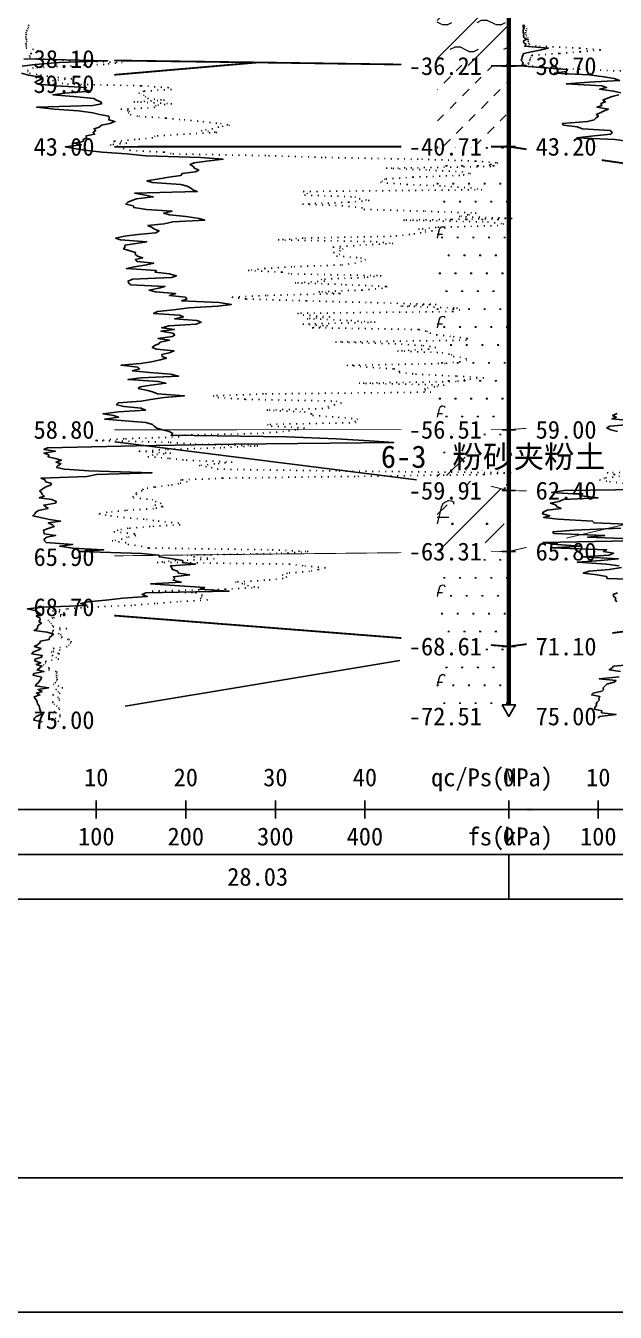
# Model space of a CAD drawing. Extents: x -37 to 3540, y -1485 to 297.
# Drawn here: x 88.9 to 154.7, y -594 to -450.4 of the extents above; entities that cross this region are included whole.
import ezdxf
from ezdxf.enums import TextEntityAlignment as Align

# ---------------------------------------------------------------- set-up
doc = ezdxf.new("R2010")
doc.units = 0
doc.linetypes.add('DOT', pattern=[6.35, 0, -6.35])
doc.layers.get('0').update_dxf_attribs({"linetype": 'CONTINUOUS'})
for name, color, linetype in [('CURVE', 200, 'CONTINUOUS'), ('FRAME', 7, 'CONTINUOUS'), ('HOLE', 41, 'CONTINUOUS'), ('RULER', 7, 'CONTINUOUS'), ('STRATUM', 241, 'CONTINUOUS')]:
    doc.layers.add(name, color=color, linetype=linetype)
doc.layers.add('HATCH', color=7, linetype='CONTINUOUS', lineweight=13)
doc.styles.add('ST', font='')
doc.styles.get('ST').set_extended_font_data('SimSun')
pattern_1 = [(82.875, (134.0034, -595.206), (0.000369, 10.000176), [0.0893, -80.5337]), (143.13, (134.1044, -595.2818), (-29.999964, 20.000054), [0.12627, -49.87373]), (172.875, (134.2816, -595.304), (-70.000246, 9.99966), [0.17857, -80.44443]), (206.565, (134.46, -595.2147), (-9.9997, -9.99969), [0.19954, -22.16046]), (243.435, (134.5493, -595.0363), (9e-06, -9.9997), [0.19954, -22.16146]), (255.964, (134.6386, -594.679), (-0.0002, -9.9995), [0.36813, -40.86287]), (255.964, (134.9486, -593.439), (-0.0002, -9.9995), [1.2784, -39.9526]), (255.964, (135.017, -593.165), (-0.0002, -9.9995), [0.28235, -40.94865]), (216.87, (135.2073, -592.9108), (-9.999982, -10.000018), [0.12627, -49.87373]), (243.435, (135.1063, -592.9865), (9e-06, -9.9997), [0.19954, -22.16146]), (206.565, (135.386, -592.8215), (-9.9997, -9.99969), [0.19954, -22.16046]), (172.875, (135.563, -592.8437), (-70.000246, 9.99966), [0.17857, -80.44443]), (143.13, (135.664, -592.9194), (-29.999964, 20.000054), [0.12627, -49.87373]), (82.875, (135.6529, -593.008), (0.000369, 10.000176), [0.0893, -80.5337]), (0, (134.508, -593.66), (0, 10), [0.89286, -9.10714]), (0, (134.863, -594), (1, 2), [0, -1.75]), (0, (134.838, -593.975), (1, 2), [0, -1.75]), (0, (134.838, -594), (1, 2), [0, -1.75]), (0, (134.813, -594), (1, 2), [0, -1.75]), (0, (134.838, -594.025), (1, 2), [0, -1.75])]

# ---------------------------------------------------------------- blocks, each defined once
blk = doc.blocks.new('Arrow')
for points in [[(-3.984779, 0.348623), (0, 0), (-3.189535, 0)], [(-3.189535, 0), (0, 0), (-3.984779, -0.348623)]]:
    blk.add_solid(points)

msp = doc.modelspace()

# ---------------------------------------------------------------- hatches: boundary and pattern name
at = {"layer": 'HATCH'}
h = msp.add_hatch(dxfattribs=at)
h.set_pattern_fill('YNNT', color=251, style=0)
h.set_pattern_definition([(45, (134.838, -594), (-2.12132, 2.12132), [10, 0]), (26.565, (135.912, -594.2536), (5.999823, 5.99981), [0.567, -12.849]), (0, (135.345, -594.2536), (0, 6), [0.567, -5.433]), (26.565, (133.2567, -594), (5.999823, 5.99981), [0.567, -12.849]), (0, (133.764, -593.7464), (0, 6), [0.567, -5.433]), (153.435, (135.345, -594.2536), (-5.999818, -5e-06), [1.134, -12.2826]), (26.565, (138.912, -591.2536), (5.999823, 5.99981), [0.567, -12.849]), (0, (138.345, -591.2536), (0, 6), [0.567, -5.433]), (26.565, (136.2567, -591), (5.999823, 5.99981), [0.567, -12.849]), (0, (136.764, -590.7464), (0, 6), [0.567, -5.433]), (153.435, (138.345, -591.2536), (-5.999818, -5e-06), [1.134, -12.2826])])
h.paths.add_polyline_path([(142.8, -438.47), (134.8, -438.18), (134.8, -454.75), (142.8, -454.87)])
h.paths.add_polyline_path([(130.73, -456.36), (140.29, -456.36), (140.29, -453.42), (130.73, -453.42)], flags=9)
h.paths.add_polyline_path([(130.73, -439.96), (140.29, -439.96), (140.29, -437.02), (130.73, -437.02)], flags=9)
h = msp.add_hatch(dxfattribs=at)
h.set_pattern_fill('NZFT', color=52, style=0)
h.set_pattern_definition([(45, (134.838, -594), (-6e-07, 6.99998), [0.9473, -8.9522]), (45, (136.238, -592.6), (-6e-07, 6.99998), [0.9869, -8.9126]), (45, (137.638, -591.2), (-6e-07, 6.99998), [1.06018, -8.8393]), (45, (139.038, -589.8), (-6e-07, 6.99998), [0.94918, -8.95032]), (45, (140.438, -588.4), (-6e-07, 6.99998), [1.0365, -8.863]), (45, (138.338, -594), (-6e-07, 6.99998), [1.01335, -8.88615]), (45, (139.738, -592.6), (-6e-07, 6.99998), [1.07896, -12.12037]), (45, (141.138, -591.2), (-6e-07, 6.99998), [0.99882, -8.90067]), (45, (135.538, -589.8), (-4e-07, 6.99998), [1.05533, -8.84416]), (45, (136.938, -588.4), (-4e-07, 6.99998), [1.0365, -8.863])])
h.paths.add_polyline_path([(142.8, -454.87), (134.8, -454.75), (134.8, -463.87), (142.8, -463.87)])
h.paths.add_polyline_path([(130.73, -465.36), (140.29, -465.36), (140.29, -462.42), (130.73, -462.42)], flags=9)
h.paths.add_polyline_path([(130.73, -456.36), (140.29, -456.36), (140.29, -453.42), (130.73, -453.42)], flags=9)
h = msp.add_hatch(dxfattribs=at)
h.set_pattern_fill('FS', color=142, style=0)
h.set_pattern_definition(pattern_1)
h.paths.add_polyline_path([(142.8, -463.87), (134.8, -463.87), (134.8, -495.47), (142.8, -495.47)])
h.paths.add_polyline_path([(130.73, -496.96), (140.29, -496.96), (140.29, -494.02), (130.73, -494.02)], flags=9)
h.paths.add_polyline_path([(130.73, -465.36), (140.29, -465.36), (140.29, -462.42), (130.73, -462.42)], flags=9)
h = msp.add_hatch(dxfattribs=at)
h.set_pattern_fill('FS', color=142, style=0)
h.set_pattern_definition(pattern_1)
h.paths.add_polyline_path([(142.8, -495.47), (134.8, -495.47), (134.8, -500.33), (142.8, -502.27)])
h.paths.add_polyline_path([(130.73, -503.76), (140.29, -503.76), (140.29, -500.82), (130.73, -500.82)], flags=9)
h.paths.add_polyline_path([(130.73, -496.96), (140.29, -496.96), (140.29, -494.02), (130.73, -494.02)], flags=9)
h = msp.add_hatch(dxfattribs=at)
h.set_pattern_fill('SZFT', color=142, scale=2.2, style=0)
h.set_pattern_definition([(45, (134.838, -594), (-2e-06, 15.4), [4.3383, -17.4406]), (45, (141.026, -587.777), (-2e-06, 15.4), [4.386, -17.3928]), (45, (145.986, -582.819), (-2e-06, 15.4), [3.99, -17.789]), (26.565, (134.838, -586.3), (15.4, 15.4), [0.2123, -34.2231]), (36.87, (136.378, -584.76), (15.4, 15.4), [0.435, -76.565]), (315, (142.538, -578.653), (15.4, 3e-06), [0.0727, -21.7062]), (26.565, (142.538, -594), (15.4, 15.4), [0.3184, -34.117]), (26.565, (144.078, -592.46), (15.4, 15.4), [0.2316, -34.2038]), (90, (144.848, -591.69), (-15.4, -1e-06), [0.0633, -15.3367]), (26.565, (145.618, -590.92), (15.4, 15.4), [0.2002, -68.6707]), (36.87, (147.158, -589.38), (15.4, 15.4), [0.2435, -76.7565]), (45, (148.698, -587.84), (-5e-07, 15.4), [0.24, -21.5388]), (315, (150.049, -586.195), (15.4, 3e-06), [0.0727, -21.7062]), (36.87, (137.918, -583.22), (15.4, 15.4), [0.2249, -76.7751]), (53.13, (139.458, -581.68), (30.8, 46.2), [0.2956, -76.7044]), (53.13, (140.998, -580.14), (30.8, 46.2), [0.2777, -76.7223])])
h.paths.add_polyline_path([(142.8, -495.47), (134.8, -495.47), (134.8, -500.33), (142.8, -502.27)])
h.paths.add_polyline_path([(130.73, -503.76), (140.29, -503.76), (140.29, -500.82), (130.73, -500.82)], flags=9)
h.paths.add_polyline_path([(130.73, -496.96), (140.29, -496.96), (140.29, -494.02), (130.73, -494.02)], flags=9)
h = msp.add_hatch(dxfattribs=at)
h.set_pattern_fill('FZNT', color=32, style=0)
h.set_pattern_definition([(45, (134.838, -594), (-4.24264, 4.24264), [10, 0]), (45, (135.899, -597.182), (-2.12132, 6.36396), [3, -3])])
h.paths.add_polyline_path([(142.8, -502.27), (134.8, -500.33), (134.8, -509.15), (142.8, -509.07)])
h.paths.add_polyline_path([(130.73, -510.56), (140.29, -510.56), (140.29, -507.62), (130.73, -507.62)], flags=9)
h.paths.add_polyline_path([(130.73, -503.76), (140.29, -503.76), (140.29, -500.82), (130.73, -500.82)], flags=9)
h = msp.add_hatch(dxfattribs=at)
h.set_pattern_fill('FS', color=32, scale=2.2, style=0)
h.set_pattern_definition([(82.875, (133.0018, -596.6533), (0.00081, 22.00039), [0.1964, -177.1742]), (143.13, (133.224, -596.82), (-65.99992, 44.00012), [0.2778, -109.7222]), (172.875, (133.614, -596.8687), (-154.00054, 21.99925), [0.3929, -176.9777]), (206.565, (134.007, -596.672), (-21.9994, -21.9993), [0.439, -48.753]), (243.435, (134.203, -596.28), (2e-05, -21.9993), [0.439, -48.7552]), (255.964, (134.399, -595.494), (-0.00044, -21.9989), [0.81, -89.8983]), (255.964, (135.0813, -592.7656), (-0.00044, -21.9989), [2.8124, -87.8958]), (255.964, (135.232, -592.163), (-0.00044, -21.9989), [0.6212, -90.087]), (216.87, (135.6506, -591.6037), (-21.99996, -22.00004), [0.2778, -109.7222]), (243.435, (135.428, -591.77), (2e-05, -21.9993), [0.439, -48.7552]), (206.565, (136.043, -591.407), (-21.9994, -21.9993), [0.439, -48.753]), (172.875, (136.433, -591.456), (-154.00054, 21.99925), [0.3929, -176.9777]), (143.13, (136.6553, -591.6228), (-65.99992, 44.00012), [0.2778, -109.7222]), (82.875, (136.631, -591.8177), (0.00081, 22.00039), [0.1964, -177.1742]), (0, (134.113, -593.252), (0, 22), [1.9643, -20.0357]), (0, (134.893, -594), (2.2, 4.4), [0, -3.85]), (0, (134.838, -593.945), (2.2, 4.4), [0, -3.85]), (0, (134.838, -594), (2.2, 4.4), [0, -3.85]), (0, (134.783, -594), (2.2, 4.4), [0, -3.85]), (0, (134.838, -594.055), (2.2, 4.4), [0, -3.85])])
h.paths.add_polyline_path([(142.8, -502.27), (134.8, -500.33), (134.8, -509.15), (142.8, -509.07)])
h.paths.add_polyline_path([(130.73, -510.56), (140.29, -510.56), (140.29, -507.62), (130.73, -507.62)], flags=9)
h.paths.add_polyline_path([(130.73, -503.76), (140.29, -503.76), (140.29, -500.82), (130.73, -500.82)], flags=9)
h = msp.add_hatch(dxfattribs=at)
h.set_pattern_fill('FS', color=142, style=0)
h.set_pattern_definition(pattern_1)
h.paths.add_polyline_path([(142.8, -509.07), (134.8, -509.15), (134.8, -519.04), (142.8, -519.67)])
h.paths.add_polyline_path([(130.73, -521.16), (140.29, -521.16), (140.29, -518.22), (130.73, -518.22)], flags=9)
h.paths.add_polyline_path([(130.73, -510.56), (140.29, -510.56), (140.29, -507.62), (130.73, -507.62)], flags=9)
h = msp.add_hatch(dxfattribs=at)
h.set_pattern_fill('FS', color=142, style=0)
h.set_pattern_definition(pattern_1)
h.paths.add_polyline_path([(142.8, -519.67), (134.8, -519.04), (134.8, -527.47), (142.8, -527.47), (142.05, -526.17), (142.8, -526.17)])
h.paths.add_polyline_path([(130.73, -528.95), (140.28, -528.95), (140.28, -526.04), (130.73, -526.04)], flags=9)
h.paths.add_polyline_path([(130.73, -521.16), (140.29, -521.16), (140.29, -518.22), (130.73, -518.22)], flags=9)

# ---------------------------------------------------------------- linework, layer by layer
at = {"layer": 'CURVE', "color": 100, "linetype": 'DOT', "ltscale": 0.1}
for points in [[(89.19, -450.28), (89.15, -450.48), (89.13, -450.68), (89.01, -450.88), (88.88, -451.08), (88.9, -451.28), (88.88, -451.48), (88.88, -451.68), (88.93, -451.88), (88.96, -452.08), (88.88, -452.28), (88.9, -452.48), (88.89, -452.68), (88.89, -452.88), (90.15, -453.08), (90.24, -453.28), (89.43, -453.48), (89.26, -453.68), (89.28, -453.88), (90.03, -454.08), (94.55, -454.28), (99.64, -454.48), (97.61, -454.68), (93.12, -454.88), (89.72, -455.08), (89.09, -455.28), (89.05, -455.48), (89.29, -455.68), (90.5, -455.88), (91.72, -456.08), (93.99, -456.28), (91.94, -456.48), (91.45, -456.68), (93.52, -456.88), (101.74, -457.08), (104.76, -457.28), (105.12, -457.48), (102.04, -457.68), (101.48, -457.88), (102.02, -458.08), (102.2, -458.28), (102.45, -458.48), (104.35, -458.68), (100.93, -458.88), (105.16, -459.08), (103.38, -459.28), (103.27, -459.48), (99.48, -459.68), (100.45, -459.88), (100.29, -460.08), (100.53, -460.28), (101.47, -460.48), (104.51, -460.68), (106.53, -460.88), (108.64, -461.08), (110.59, -461.28), (111.62, -461.48), (110.42, -461.68), (109.74, -461.88), (108.45, -462.08), (110.18, -462.28), (106.58, -462.48), (103.3, -462.68), (103.05, -462.88), (101.06, -463.08), (98.66, -463.28), (100.15, -463.48), (98.29, -463.68), (99.65, -463.88), (99.74, -464.08), (100.48, -464.28), (104.29, -464.48), (105.28, -464.68), (115.97, -464.88), (122.29, -465.08), (133.08, -465.28), (139.1, -465.48), (141.58, -465.68), (140.64, -465.88), (140.78, -466.08), (129.12, -466.28), (133.9, -466.48), (137.57, -466.68), (138.54, -466.88), (137.34, -467.08), (132.12, -467.28), (129.01, -467.48), (128.71, -467.68), (128.46, -467.88), (131.41, -468.08), (135.61, -468.28), (138.53, -468.48), (139.8, -468.68), (119.85, -468.88), (120.32, -469.08), (120, -469.28), (125.59, -469.48), (126.09, -469.68), (127.2, -469.88), (124.91, -470.08), (119.77, -470.28), (124.17, -470.48), (126.37, -470.68), (126.62, -470.88), (133.41, -471.08), (139.14, -471.28), (138.26, -471.48), (137.25, -471.68), (143.17, -471.88), (131.04, -472.08), (140.44, -472.28), (142.24, -472.48), (141.59, -472.68), (134.69, -472.88), (132.72, -473.08), (134.28, -473.28), (133.02, -473.48), (131.75, -473.68), (129.66, -473.88), (119.84, -474.08), (117.04, -474.28), (128, -474.48), (129.86, -474.68), (126.25, -474.88), (123.16, -475.08), (124.32, -475.28), (124, -475.48), (123.24, -475.68), (123.95, -475.88), (123.57, -476.08), (126.25, -476.28), (126.81, -476.48), (126.37, -476.68), (125.7, -476.88), (124.06, -477.08), (118.58, -477.28), (115.58, -477.48), (113.69, -477.68), (117.46, -477.88), (118.49, -478.08), (128.54, -478.28), (126.74, -478.48), (121.85, -478.68), (122.25, -478.88), (118.93, -479.08), (124.56, -479.28), (129.21, -479.48), (128.7, -479.68), (126.41, -479.88), (121.59, -480.08), (124.02, -480.28), (115.69, -480.48), (111.86, -480.68), (113.49, -480.88), (120.17, -481.08), (127.37, -481.28), (134.69, -481.48), (130.73, -481.68), (136.98, -481.88), (137.35, -482.08), (136.55, -482.28), (119.21, -482.48), (119.82, -482.68), (122.82, -482.88), (120.27, -483.08), (125.17, -483.28), (127.87, -483.48), (119.8, -483.68), (122.54, -483.88), (120.85, -484.08), (132.76, -484.28), (133.64, -484.48), (134, -484.68), (134.74, -484.88), (136.6, -485.08), (138.22, -485.28), (138.08, -485.48), (123.45, -485.68), (130.07, -485.88), (133.22, -486.08), (134.64, -486.28), (133.86, -486.48), (130.37, -486.68), (135.35, -486.88), (136.38, -487.08), (136.59, -487.28), (138, -487.48), (138.12, -487.68), (137.37, -487.88), (135.71, -488.08), (124.73, -488.28), (126.88, -488.48), (129.97, -488.68), (130.57, -488.88), (130.56, -489.08), (132.39, -489.28), (136.97, -489.48), (140.01, -489.68), (137.9, -489.88), (136.94, -490.08), (126.08, -490.28), (135.58, -490.48), (134.53, -490.68), (133.45, -490.88), (133.42, -491.08), (134.11, -491.28), (115.41, -491.48), (109.79, -491.68), (110.31, -491.88), (113.38, -492.08), (123.51, -492.28), (124.12, -492.48), (123.35, -492.68), (122.59, -492.88), (122.75, -493.08), (115.78, -493.28), (119.96, -493.48), (120.75, -493.68), (120.89, -493.88), (123.75, -494.08), (125.91, -494.28), (125.59, -494.48), (125.77, -494.68), (115.85, -494.88), (116.28, -495.08), (119.98, -495.28), (119.02, -495.48), (117.65, -495.68), (114.79, -495.88), (106.45, -496.08), (105.99, -496.28), (99.83, -496.48), (96.66, -496.68), (105, -496.88), (107.77, -497.08), (114.76, -497.28), (110.66, -497.48), (104.55, -497.68), (101.5, -497.88), (105.04, -498.08), (103.08, -498.28), (102.5, -498.48), (104.91, -498.68), (106.78, -498.88), (111.9, -499.08), (109.96, -499.28), (108.21, -499.48), (109.57, -499.68), (110.25, -499.88), (123.87, -500.08), (143.05, -500.28), (140, -500.48), (125.63, -500.68), (110.83, -500.88), (106.14, -501.08), (106.9, -501.28), (105.95, -501.48), (104.83, -501.68), (103.23, -501.88), (101.97, -502.08), (101.85, -502.28), (101.18, -502.48), (101.25, -502.68), (100.8, -502.88), (100.88, -503.08), (102.98, -503.28), (103.32, -503.48), (103.96, -503.68), (103.27, -503.88), (104.22, -504.08), (103.14, -504.28), (99.98, -504.48), (97.94, -504.68), (97.01, -504.88), (98.33, -505.08), (99.78, -505.28), (102.33, -505.48), (103.64, -505.68), (105.87, -505.88), (106.1, -506.08), (102.75, -506.28), (100.28, -506.48), (99.17, -506.68), (98.69, -506.88), (101.01, -507.08), (101.14, -507.28), (100.2, -507.48), (99.62, -507.68), (98.49, -507.88), (100, -508.08), (100.27, -508.28), (101.75, -508.48), (102.61, -508.68), (116.38, -508.88), (120.4, -509.08), (116.94, -509.28), (106.87, -509.48), (107.63, -509.68), (109.91, -509.88), (105.62, -510.08), (103.55, -510.28), (118.27, -510.48), (120.01, -510.68), (122.33, -510.88), (121.54, -511.08), (120.56, -511.28), (118.07, -511.48), (117.51, -511.68), (118.01, -511.88), (117.6, -512.08), (115.54, -512.28), (112.27, -512.48), (113.25, -512.68), (113.62, -512.88), (114.89, -513.08), (111.16, -513.28), (102.96, -513.48), (107.81, -513.68), (108.53, -513.88), (108.56, -514.08), (108.35, -514.28), (109.16, -514.48), (105.82, -514.68), (103.31, -514.88), (100.69, -515.08), (95.81, -515.28), (93.42, -515.48), (91.83, -515.68), (93.17, -515.88), (92.78, -516.08), (92.78, -516.28), (91.88, -516.48), (91.33, -516.68), (91.46, -516.88), (91.65, -517.08), (91.84, -517.28), (91.88, -517.48), (93.46, -517.68), (91.92, -517.88), (91.77, -518.08), (92.72, -518.28), (92.88, -518.48), (92.81, -518.68), (93.65, -518.88), (93.93, -519.08), (93.89, -519.28), (93.71, -519.48), (93.48, -519.68), (91.92, -519.88), (92.71, -520.08), (91.68, -520.28), (92.62, -520.48), (91.78, -520.68), (92.2, -520.88), (92.55, -521.08), (91.1, -521.28), (91.1, -521.48), (90.9, -521.68), (90.64, -521.88), (91.52, -522.08), (91.41, -522.28), (92.34, -522.48), (92.29, -522.68), (92.29, -522.88), (92.3, -523.08), (92.36, -523.28), (92.37, -523.48), (92.2, -523.68), (91.94, -523.88), (92.44, -524.08), (93, -524.28), (92.21, -524.48), (92.45, -524.68), (92.69, -524.88), (91.85, -525.08), (92.43, -525.28), (92.55, -525.48), (92.67, -525.68), (91.82, -525.88), (91.99, -526.08), (92.3, -526.28), (92.5, -526.48), (92.65, -526.68), (92.02, -526.88), (92.21, -527.08), (92.68, -527.28), (92.72, -527.48), (92.22, -527.68), (91.73, -527.88), (92.73, -528.08)], [(144.49, -450.27), (144.53, -450.47), (144.82, -450.67), (144.75, -450.87), (144.68, -451.07), (144.69, -451.27), (144.74, -451.47), (144.89, -451.67), (144.94, -451.87), (144.97, -452.07), (145.03, -452.27), (145.05, -452.47), (146.22, -452.67), (150.71, -452.87), (153.08, -453.07), (150.77, -453.27), (148.42, -453.47), (145.4, -453.67), (145.25, -453.87), (145.18, -454.07), (145.17, -454.27), (144.97, -454.47), (145, -454.67), (145.41, -454.87), (147, -455.07), (151.53, -455.27), (156.44, -455.47)], [(177.26, -500.07), (153.8, -500.27), (154.6, -500.47), (155.18, -500.67), (153.5, -500.87), (152.94, -501.07), (154.05, -501.27), (155.97, -501.47)]]:
    msp.add_lwpolyline(points, dxfattribs=at)
at = {"layer": 'CURVE', "color": 30, "linetype": 'Continuous'}
for points in [[(144.41, -450.27), (144.41, -450.47), (144.5, -450.67), (144.41, -450.87), (144.41, -451.07), (144.47, -451.27), (144.45, -451.47), (144.48, -451.67), (144.83, -451.87), (144.43, -452.07), (144.5, -452.27), (144.74, -452.47), (144.56, -452.67), (147.22, -452.87), (146.44, -453.07), (145.33, -453.27), (144.5, -453.47), (144.38, -453.67), (144.3, -453.87), (144.25, -454.07), (144.2, -454.27), (144.39, -454.47), (144.33, -454.67), (144.52, -454.87), (146.79, -455.07), (149.37, -455.27), (149.22, -455.47), (147.87, -455.67), (151.78, -455.87), (153.43, -456.07), (154.56, -456.27), (155.17, -456.47), (151.73, -456.67), (149.23, -456.87), (153.21, -457.07), (153.72, -457.27), (152.94, -457.47), (154.5, -457.67), (155.31, -457.87)], [(88.63, -454.08), (98, -454.28), (92.59, -454.48), (89.91, -454.68), (88.45, -454.88)], [(88.37, -455.68), (89.18, -455.88), (90.26, -456.08), (90.7, -456.28), (90.26, -456.48), (89.88, -456.68), (90.19, -456.88), (92.27, -457.08), (95.61, -457.28), (95.35, -457.48), (96.12, -457.68), (93.22, -457.88), (91.89, -458.08), (94.19, -458.28), (96.45, -458.48), (96.76, -458.68), (97.25, -458.88), (97.33, -459.08), (96.34, -459.28), (90.08, -459.48), (92.04, -459.68), (94.74, -459.88), (96.34, -460.08), (97.09, -460.28), (98.15, -460.48), (98.18, -460.68), (98.13, -460.88), (98.82, -461.08), (98.23, -461.28), (97.3, -461.48), (97.07, -461.68), (96.49, -461.88), (96.65, -462.08), (96.37, -462.28), (96.54, -462.48), (95.6, -462.68), (95.65, -462.88), (95.25, -463.08), (95.26, -463.28), (94.21, -463.48), (95.07, -463.68), (93.27, -463.88), (94.27, -464.08), (95.41, -464.28), (97.4, -464.48), (100.09, -464.68), (102.26, -464.88), (108.42, -465.08), (110.9, -465.28), (109.03, -465.48), (107.66, -465.68), (107.2, -465.88), (107.57, -466.08), (107.7, -466.28), (108.17, -466.48), (107.81, -466.68), (106.31, -466.88), (106.18, -467.08), (104.84, -467.28), (103.74, -467.48), (102.38, -467.68), (102.99, -467.88), (106.19, -468.08), (106.87, -468.28), (107.24, -468.48), (107.53, -468.68), (108.01, -468.88), (101.02, -469.08), (102.18, -469.28), (103.09, -469.48), (101.22, -469.68), (100.7, -469.88), (100.26, -470.08), (100.02, -470.28), (100.88, -470.48), (100.92, -470.68), (102.35, -470.88), (105.2, -471.08), (104.26, -471.28), (104.9, -471.48), (106.76, -471.68), (108.22, -471.88), (108.85, -472.08), (105.27, -472.28), (104.31, -472.48), (102.5, -472.68), (102.99, -472.88), (103.24, -473.08), (103.74, -473.28), (103.37, -473.48), (101.36, -473.68), (99.88, -473.88), (98.88, -474.08), (99.44, -474.28), (102.37, -474.48), (101.19, -474.68), (99.93, -474.88), (99.93, -475.08), (99.79, -475.28), (100.37, -475.48), (101.1, -475.68), (101.08, -475.88), (101.34, -476.08), (101.93, -476.28), (101.11, -476.48), (101.29, -476.68), (103.15, -476.88), (102.35, -477.08), (100.99, -477.28), (100.1, -477.48), (103.41, -477.68), (103.3, -477.88), (104.88, -478.08), (105.69, -478.28), (105.13, -478.48), (100.77, -478.68), (100.28, -478.88), (100.33, -479.08), (100.58, -479.28), (104.4, -479.48), (103.7, -479.68), (102.63, -479.88), (103.35, -480.08), (105.59, -480.28), (104.9, -480.48), (106.69, -480.68), (106.84, -480.88), (106.25, -481.08), (110.45, -481.28), (111.82, -481.48), (110.28, -481.68), (107.08, -481.88), (105.37, -482.08), (103.58, -482.28), (103.13, -482.48), (106.04, -482.68), (106.47, -482.88), (105.49, -483.08), (107.95, -483.28), (108.44, -483.48), (107.89, -483.68), (104.86, -483.88), (104.05, -484.08), (105.45, -484.28), (103.95, -484.48), (105.28, -484.68), (105.5, -484.88), (105.26, -485.08), (103.62, -485.28), (104.92, -485.48), (103.88, -485.68), (103.73, -485.88), (103.22, -486.08), (102.99, -486.28), (103.45, -486.48), (105.42, -486.68), (104.88, -486.88), (104.07, -487.08), (104.08, -487.28), (104.56, -487.48), (103.86, -487.68), (102.91, -487.88), (101.68, -488.08), (99.5, -488.28), (101.37, -488.48), (101.56, -488.68), (100.76, -488.88), (102.67, -489.08), (105.06, -489.28), (105.93, -489.48), (101.73, -489.68), (100.29, -489.88), (103.66, -490.08), (104.51, -490.28), (102.83, -490.48), (101.62, -490.68), (101.41, -490.88), (102.5, -491.08), (103.14, -491.28), (103.57, -491.48), (106.58, -491.68), (104.3, -491.88), (102.82, -492.08), (101.76, -492.28), (99.19, -492.48), (99, -492.68), (99.84, -492.88), (101.75, -493.08), (102.24, -493.28), (99.21, -493.48), (97.5, -493.68), (98.65, -493.88), (99.22, -494.08), (97.67, -494.28), (99.94, -494.48), (102.28, -494.68), (103.02, -494.88), (103.18, -495.08), (103.48, -495.28), (104.14, -495.48), (104.87, -495.68), (105.27, -495.88), (105.08, -496.08), (117.98, -496.28), (123.52, -496.48), (126.64, -496.68), (129.95, -496.88), (112.09, -497.08), (101.2, -497.28), (91.3, -497.48), (90.89, -497.68), (92.17, -497.88), (90.88, -498.08), (91.43, -498.28), (91.35, -498.48), (92.14, -498.68), (92.83, -498.88), (92.25, -499.08), (92.78, -499.28), (92.46, -499.48), (92.3, -499.68), (93.17, -499.88), (95.9, -500.08), (102.97, -500.28), (96.74, -500.48), (95.68, -500.68), (90.57, -500.88), (91, -501.08), (91.11, -501.28), (91.72, -501.48), (91.61, -501.68), (91.01, -501.88), (90.77, -502.08), (90.42, -502.28), (90.58, -502.48), (90.68, -502.68), (90.92, -502.88), (90.36, -503.08), (91.77, -503.28), (92.27, -503.48), (92.16, -503.68), (90.86, -503.88), (91.09, -504.08), (91.35, -504.28), (90.29, -504.48), (89.97, -504.68), (89.86, -504.88), (89.63, -505.08), (90.5, -505.28), (91.52, -505.48), (92.74, -505.68), (91.37, -505.88), (91.84, -506.08), (92.04, -506.28), (91.46, -506.48), (90.85, -506.68), (90.88, -506.88), (90.91, -507.08), (92.18, -507.28), (91.2, -507.48), (90.92, -507.68), (90.95, -507.88), (91.13, -508.08), (94.1, -508.28), (92.65, -508.48), (94.08, -508.68), (97.54, -508.88), (94.82, -509.08), (101.82, -509.28), (103.7, -509.48), (103.79, -509.68), (105.23, -509.88), (106.41, -510.08), (106.35, -510.28), (107.82, -510.48), (105.02, -510.68), (105.17, -510.88), (105.23, -511.08), (105.81, -511.28), (105.9, -511.48), (107.17, -511.68), (105.32, -511.88), (105.49, -512.08), (105.31, -512.28), (106.22, -512.48), (102.79, -512.68), (105.47, -512.88), (108.84, -513.08), (108.3, -513.28), (111.57, -513.48), (102.26, -513.68), (101.85, -513.88), (102.43, -514.08), (99.7, -514.28), (98.15, -514.48), (95.83, -514.68), (94.98, -514.88), (95.71, -515.08), (90.76, -515.28), (89.05, -515.48), (90.03, -515.68), (90.25, -515.88), (90.53, -516.08), (90.02, -516.28), (90.42, -516.48), (90.46, -516.68), (90.32, -516.88), (90.6, -517.08), (90.28, -517.28), (90.16, -517.48), (90.17, -517.68), (89.79, -517.88), (91.24, -518.08), (91.96, -518.28), (91.72, -518.48), (91.51, -518.68), (91.48, -518.88), (90.5, -519.08), (90.42, -519.28), (90.16, -519.48), (89.81, -519.68), (90.56, -519.88), (90.25, -520.08), (89.71, -520.28), (89.53, -520.48), (90.7, -520.68), (90.63, -520.88), (89.9, -521.08), (89.86, -521.28), (90.53, -521.48), (90.03, -521.68), (90.65, -521.88), (90.39, -522.08), (90.12, -522.28), (90.88, -522.48), (89.76, -522.68), (89.68, -522.88), (90.61, -523.08), (90.56, -523.28), (90.41, -523.48), (90.29, -523.68), (90.06, -523.88), (89.94, -524.08), (91.41, -524.28), (90.23, -524.48), (90.68, -524.68), (90.05, -524.88), (90.43, -525.08), (89.8, -525.28), (89.92, -525.48), (90.04, -525.68), (90.14, -525.88), (90.18, -526.08), (90.35, -526.28), (90.39, -526.48), (90.43, -526.68), (90.51, -526.88), (90.57, -527.08), (90.54, -527.28), (90, -527.48), (89.83, -527.68), (89.75, -527.88), (90.69, -528.08)], [(155.11, -458.07), (154.34, -458.27), (153.84, -458.47), (153.31, -458.67), (153.6, -458.87), (153.09, -459.07), (153.2, -459.27), (152.65, -459.47), (153.92, -459.67), (153.47, -459.87), (153.08, -460.07), (152.58, -460.27), (152.82, -460.47), (152.55, -460.67), (152.34, -460.87), (151.61, -461.07), (148.8, -461.27), (148.93, -461.47), (150.43, -461.67), (151.02, -461.87), (154.14, -462.07), (154.35, -462.27), (154.19, -462.47), (152.32, -462.67), (150.41, -462.87), (154.68, -463.07), (155.95, -463.27)], [(154.89, -493.67), (154.39, -493.87), (154.8, -494.07), (154.33, -494.27), (156.6, -494.47)], [(156.76, -494.87), (154.08, -495.07), (153.75, -495.27), (154.18, -495.47), (154.95, -495.67)], [(163.28, -502.07), (149, -502.27), (147.59, -502.47), (150.63, -502.67), (150.96, -502.87), (152.78, -503.07), (148.91, -503.27), (148.4, -503.47), (147.45, -503.67), (148, -503.87), (148.19, -504.07), (148.64, -504.27), (147.07, -504.47), (146.64, -504.67), (146.57, -504.87), (147.37, -505.07), (146.68, -505.27), (148.31, -505.47), (152.16, -505.67), (152.32, -505.87), (156.96, -506.07)], [(155.33, -506.47), (150.1, -506.67), (147.73, -506.87), (147.85, -507.07), (153.51, -507.27), (151.6, -507.47), (156.52, -507.67)], [(156.3, -507.87), (146.62, -508.07), (148.14, -508.27), (150.86, -508.47), (147.65, -508.67), (153.72, -508.87), (153.37, -509.07), (154.5, -509.27), (154.03, -509.47), (151.11, -509.67), (155.02, -509.87), (153.09, -510.07), (150.46, -510.27), (153.7, -510.47), (155.12, -510.67)], [(155.4, -510.87), (154.01, -511.07), (151.76, -511.27), (151.12, -511.47), (152.67, -511.67), (153.7, -511.87), (153.78, -512.07), (159.58, -512.27)], [(154.93, -513.67), (154.46, -513.87), (154.48, -514.07), (154.74, -514.27), (154.69, -514.47), (154.86, -514.67)], [(156.62, -521.67), (154.48, -521.87), (154.33, -522.07), (154.02, -522.27), (155.29, -522.47)], [(155.13, -523.07), (152.91, -523.27), (154.79, -523.47), (154.58, -523.67), (153.77, -523.87), (153.57, -524.07), (153.36, -524.27), (153.39, -524.47), (153.2, -524.67), (152.21, -524.87), (152.05, -525.07), (152.97, -525.27), (152.84, -525.47), (152.88, -525.67), (152.67, -525.87), (152.56, -526.07), (152.6, -526.27), (152.43, -526.47), (152.39, -526.67), (153.2, -526.87), (153.17, -527.07), (154.79, -527.27), (152.95, -527.47), (152.8, -527.67)]]:
    msp.add_lwpolyline(points, dxfattribs=at)
at = {"layer": 'FRAME', "linetype": 'Continuous'}
msp.add_line((-17.39, -579), (534.84, -579), dxfattribs=at)
at = {"layer": 'FRAME', "color": 245, "linetype": 'Continuous'}
for p, q in [((-37.39, -594), (678.45, -594)), ((701.72, -594), (-37.39, -594))]:
    msp.add_line(p, q, dxfattribs=at)
at = {"layer": 'HOLE', "linetype": 'Continuous', "const_width": 0.5}
msp.add_lwpolyline([(142.8, -377.47), (142.8, -526.17)], dxfattribs=at)
at = {"layer": 'HOLE', "linetype": 'Continuous'}
for points in [[(142.05, -454.87), (143.55, -454.87)], [(142.05, -463.87), (143.55, -463.87)], [(142.05, -495.47), (143.55, -495.47)], [(142.05, -502.27), (143.55, -502.27)], [(142.05, -509.07), (143.55, -509.07)], [(142.05, -519.67), (143.55, -519.67)]]:
    msp.add_lwpolyline(points, dxfattribs=at)
msp.add_lwpolyline([(142.05, -526.17), (143.55, -526.17), (142.8, -527.47)], close=True, dxfattribs=at)
at = {"layer": 'RULER', "linetype": 'Continuous'}
for points in [[(96.73, -537.88), (96.73, -536.88)], [(106.73, -537.88), (106.73, -536.88)], [(116.73, -537.88), (116.73, -536.88)], [(126.73, -537.88), (126.73, -536.88)], [(142.8, -537.88), (142.8, -536.88)], [(152.8, -537.88), (152.8, -536.88)], [(86.73, -537.88), (146.73, -537.88)], [(96.73, -537.88), (96.73, -538.88)], [(106.73, -537.88), (106.73, -538.88)], [(116.73, -537.88), (116.73, -538.88)], [(126.73, -537.88), (126.73, -538.88)], [(142.8, -537.88), (192.8, -537.88)], [(142.8, -537.88), (142.8, -538.88)], [(152.8, -537.88), (152.8, -538.88)], [(86.73, -542.88), (142.8, -542.88), (142.8, -547.88), (86.73, -547.88)], [(142.8, -542.88), (198.95, -542.88), (198.95, -547.88), (142.8, -547.88)]]:
    msp.add_lwpolyline(points, dxfattribs=at)
at = {"layer": 'STRATUM', "linetype": 'Continuous'}
for points, const_width in [([(98.73, -454.25), (114.76, -454.47), (130.8, -454.7)], 0.2), ([(98.73, -455.85), (100.74, -455.68), (114.76, -454.47)], 0.2), ([(140.8, -454.84), (142.8, -454.87), (144.8, -454.82)], 0.2), ([(98.73, -463.88), (114.76, -463.87), (130.8, -463.87)], 0.2), ([(140.8, -463.87), (142.8, -463.87), (144.8, -464.16)], 0.2), ([(153.17, -465.37), (170.87, -467.93), (188.57, -470.48)], 0.2), ([(98.73, -495.48), (114.76, -495.47), (130.8, -495.47)], 0.1), ([(140.8, -495.47), (142.8, -495.47), (144.8, -495.31)], 0.1), ([(140.8, -501.78), (142.8, -502.27), (144.8, -502.29)], 0.1), ([(149.23, -507.57), (156.83, -505.8), (170.87, -502.52)], 0.1), ([(98.73, -509.55), (114.76, -509.37), (130.8, -509.2)], 0.1), ([(140.8, -509.09), (142.8, -509.07), (144.8, -508.6)], 0.1), ([(154.36, -518.17), (170.87, -516.02), (187.38, -513.88)], 0.2), ([(98.73, -516.22), (114.76, -517.47), (130.8, -518.73)], 0.2), ([(140.8, -519.51), (142.8, -519.67), (144.8, -519.41)], 0.2)]:
    msp.add_lwpolyline(points, dxfattribs=dict(at, const_width=const_width))
at = {"layer": 'STRATUM'}
for points in [[(132.48, -501.08), (98.8, -496.81)], [(99.97, -526.33), (130.62, -521.22)]]:
    msp.add_lwpolyline(points, dxfattribs=at)

# ---------------------------------------------------------------- block references
at = {"layer": 'RULER', "xscale": 0.5, "yscale": 0.5, "zscale": 0.5}
msp.add_blockref('Arrow', (146.73, -537.88), dxfattribs=at)

# ---------------------------------------------------------------- texts
at = {"layer": 'HOLE', "style": 'ST'}
for s, p in [('38.10', (89.73, -454.08)), ('38.70', (145.8, -454.87)), ('39.50', (89.73, -456.88)), ('43.00', (89.73, -463.88)), ('43.20', (145.8, -463.87)), ('58.80', (89.73, -495.48)), ('59.00', (145.8, -495.47)), ('62.40', (145.8, -502.27)), ('65.80', (145.8, -509.07)), ('65.90', (89.73, -509.68)), ('68.70', (89.73, -515.28)), ('71.10', (145.8, -519.67)), ('75.00', (89.73, -527.88)), ('75.00', (145.8, -527.47))]:
    msp.add_text(s, height=2, dxfattribs=at).set_placement(p, align=Align.MIDDLE_LEFT)
for s, p in [('-36.21', (139.8, -454.87)), ('-40.71', (139.8, -463.87)), ('-56.51', (139.8, -495.47)), ('-59.91', (139.8, -502.27)), ('-63.31', (139.8, -509.07)), ('-68.61', (139.8, -519.67)), ('-72.51', (139.8, -527.47))]:
    msp.add_text(s, height=2, dxfattribs=at).set_placement(p, align=Align.MIDDLE_RIGHT)
at = {"layer": 'RULER', "style": 'ST'}
for s, p in [('10', (96.73, -535.88)), ('20', (106.73, -535.88)), ('30', (116.73, -535.88)), ('40', (126.73, -535.88)), ('0', (142.8, -535.88)), ('10', (152.8, -535.88))]:
    msp.add_text(s, height=2, dxfattribs=at).set_placement(p, align=Align.BOTTOM_CENTER)
msp.add_text('qc/Ps(MPa)', height=2, dxfattribs=at).set_placement((147.73, -535.88), align=Align.BOTTOM_RIGHT)
for s, p in [('100', (96.73, -539.88)), ('200', (106.73, -539.88)), ('300', (116.73, -539.88)), ('400', (126.73, -539.88)), ('0', (142.8, -539.88)), ('100', (152.8, -539.88))]:
    msp.add_text(s, height=2, dxfattribs=at).set_placement(p, align=Align.TOP_CENTER)
msp.add_text('fs(kPa)', height=2, dxfattribs=at).set_placement((147.73, -539.88), align=Align.TOP_RIGHT)
msp.add_text('28.03', height=2, dxfattribs=at).set_placement((114.76, -545.38), align=Align.MIDDLE_CENTER)
at = {"layer": 'STRATUM', "style": 'ST'}
for s, p in [('粉砂夹粉土', (136.51, -498.48)), ('6-3', (128.51, -498.48))]:
    msp.add_text(s, height=2.5, dxfattribs=at).set_placement(p, align=Align.MIDDLE_LEFT)

doc.saveas('drawing.dxf')
